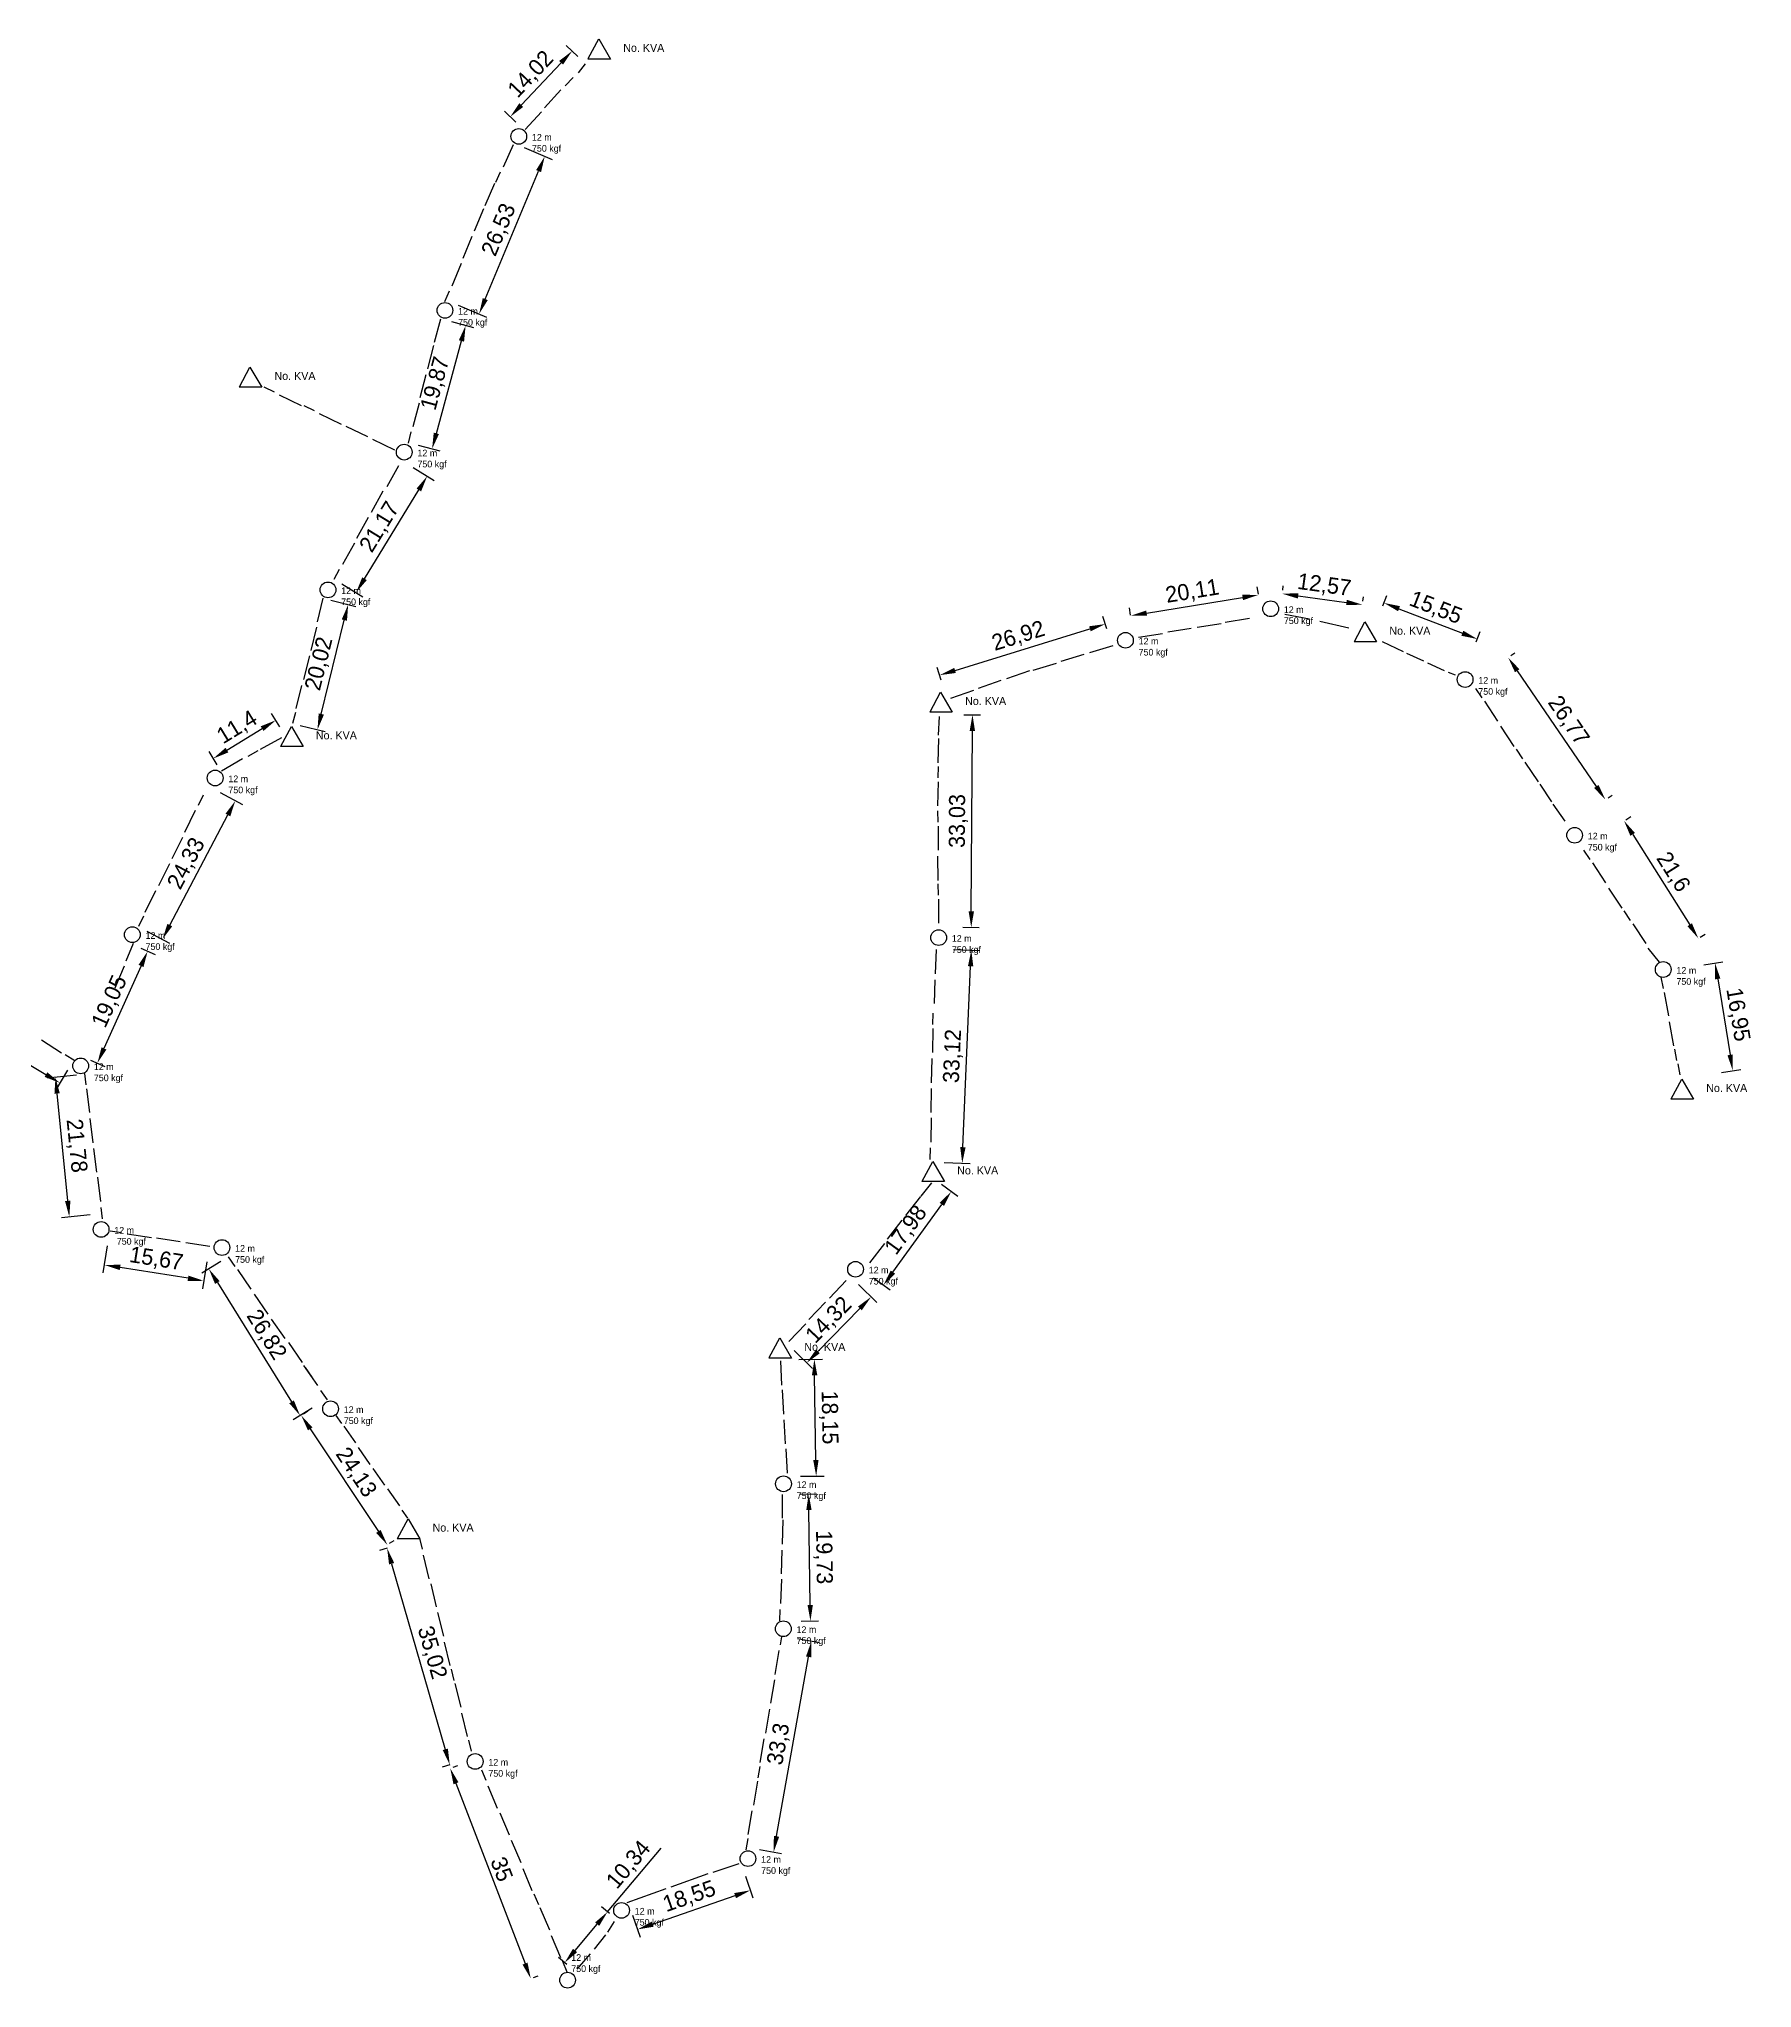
# Model space of a CAD drawing. Header units: millimetres. Extents: x -3588 to 75209, y -3737 to 38254.
# Drawn here: x 19817.8 to 20083.9, y 34625.6 to 34928.3 of the extents above; entities that cross this region are included whole.
import ezdxf

# ---------------------------------------------------------------- set-up
doc = ezdxf.new("R2010")
doc.units = ezdxf.units.MM
doc.dimstyles.new('ISO-25', dxfattribs={"dimtxt": 2.5, "dimasz": 2.5, "dimexe": 1.25, "dimexo": 0.625, "dimtad": 1, "dimtxsty": 'Standard', "dimcen": 2.5, "dimadec": 0, "dimazin": 0, "dimtfac": 1, "dimtmove": 0, "dimatfit": 3, "dimfxl": 1, "dimarcsym": 0})

# ---------------------------------------------------------------- blocks, each defined once
blk = doc.blocks.new('*D503')
at = {"color": 0, "lineweight": -2, "transparency": 16777216}
for p, q in [((19828.4, 34740.87), (19827.73, 34736.68)), ((19843.88, 34738.39), (19843.21, 34734.2)), ((19840.94, 34735.83), (19830.4, 34737.52))]:
    blk.add_line(p, q, dxfattribs=at)
at = {"color": 0, "transparency": 16777216}
for points in [[(19830.46, 34737.93), (19830.33, 34737.11), (19827.93, 34737.91)], [(19841, 34736.24), (19840.87, 34735.42), (19843.41, 34735.44)]]:
    blk.add_solid(points, dxfattribs=at)
at = {"layer": 'Defpoints', "color": 0, "transparency": 16777216}
for p in [(19828.5, 34741.49), (19827.93, 34737.91), (19843.98, 34739.01)]:
    blk.add_point(p, dxfattribs=at)
at = {"color": 0, "transparency": 16777216, "insert": (19836, 34738.73), "char_height": 2.5, "attachment_point": 5, "rotation": 350.917}
blk.add_mtext('15,67', dxfattribs=at)
blk = doc.blocks.new('*D504')
at = {"color": 0, "lineweight": -2, "transparency": 16777216}
for p, q in [((19823.61, 34767.36), (19819.11, 34766.91)), ((19822.25, 34747.85), (19820.6, 34764.55)), ((19825.75, 34745.68), (19821.26, 34745.24))]:
    blk.add_line(p, q, dxfattribs=at)
at = {"color": 0, "transparency": 16777216}
for points in [[(19821.01, 34764.59), (19820.19, 34764.51), (19820.35, 34767.03)], [(19822.67, 34747.89), (19821.84, 34747.81), (19822.5, 34745.36)]]:
    blk.add_solid(points, dxfattribs=at)
at = {"layer": 'Defpoints', "color": 0, "transparency": 16777216}
for p in [(19820.35, 34767.03), (19824.23, 34767.42), (19826.37, 34745.74)]:
    blk.add_point(p, dxfattribs=at)
at = {"color": 0, "transparency": 16777216, "insert": (19823.5, 34756.4), "char_height": 2.5, "attachment_point": 5, "rotation": 275.6555}
blk.add_mtext('21,78', dxfattribs=at)
blk = doc.blocks.new('*D505')
at = {"color": 0, "lineweight": -2, "transparency": 16777216}
for p, q in [((19846.03, 34738.44), (19843.11, 34736.63)), ((19845.5, 34735.17), (19857.02, 34716.64)), ((19860.2, 34715.67), (19857.28, 34713.86))]:
    blk.add_line(p, q, dxfattribs=at)
at = {"color": 0, "transparency": 16777216}
for points in [[(19845.85, 34735.39), (19845.14, 34734.95), (19844.17, 34737.29)], [(19857.38, 34716.86), (19856.67, 34716.42), (19858.34, 34714.52)]]:
    blk.add_solid(points, dxfattribs=at)
at = {"layer": 'Defpoints', "color": 0, "transparency": 16777216}
for p in [(19846.56, 34738.77), (19858.34, 34714.52), (19860.73, 34716)]:
    blk.add_point(p, dxfattribs=at)
at = {"color": 0, "transparency": 16777216, "insert": (19853.03, 34727), "char_height": 2.5, "attachment_point": 5, "rotation": 301.8892}
blk.add_mtext('26,82', dxfattribs=at)
blk = doc.blocks.new('*D506')
at = {"color": 0, "lineweight": -2, "transparency": 16777216}
for p, q in [((19858.89, 34714.76), (19859.57, 34715.22)), ((19859.91, 34712.44), (19870.51, 34696.51)), ((19872.26, 34694.67), (19872.94, 34695.12))]:
    blk.add_line(p, q, dxfattribs=at)
at = {"color": 0, "transparency": 16777216}
for points in [[(19860.26, 34712.67), (19859.57, 34712.21), (19858.53, 34714.53)], [(19870.86, 34696.74), (19870.16, 34696.28), (19871.9, 34694.43)]]:
    blk.add_solid(points, dxfattribs=at)
at = {"layer": 'Defpoints', "color": 0, "transparency": 16777216}
for p in [(19858.37, 34714.42), (19871.74, 34694.32), (19871.9, 34694.43)]:
    blk.add_point(p, dxfattribs=at)
at = {"color": 0, "transparency": 16777216, "insert": (19866.95, 34705.63), "char_height": 2.5, "attachment_point": 5, "rotation": 303.6315}
blk.add_mtext('24,13', dxfattribs=at)
blk = doc.blocks.new('*D507')
at = {"color": 0, "lineweight": -2, "transparency": 16777216}
for p, q in [((19871.9, 34693.9), (19870.67, 34693.55)), ((19872.57, 34691.5), (19880.91, 34662.66)), ((19881.63, 34660.26), (19880.4, 34659.91))]:
    blk.add_line(p, q, dxfattribs=at)
at = {"color": 0, "transparency": 16777216}
for points in [[(19872.97, 34691.61), (19872.17, 34691.38), (19871.87, 34693.9)], [(19881.31, 34662.77), (19880.51, 34662.54), (19881.6, 34660.26)]]:
    blk.add_solid(points, dxfattribs=at)
at = {"layer": 'Defpoints', "color": 0, "transparency": 16777216}
for p in [(19872.5, 34694.08), (19881.6, 34660.26), (19882.23, 34660.44)]:
    blk.add_point(p, dxfattribs=at)
at = {"color": 0, "transparency": 16777216, "insert": (19880.74, 34678.24), "char_height": 2.5, "width": 9.4878, "attachment_point": 5, "rotation": 286.1352}
blk.add_mtext('\\P35,02', dxfattribs=at)
blk = doc.blocks.new('*D508')
at = {"color": 0, "lineweight": -2, "transparency": 16777216}
for p, q in [((19882.11, 34659.9), (19882.84, 34660.17)), ((19882.56, 34657.39), (19893.29, 34629.38)), ((19894.63, 34627.21), (19895.35, 34627.49))]:
    blk.add_line(p, q, dxfattribs=at)
at = {"color": 0, "transparency": 16777216}
for points in [[(19882.95, 34657.54), (19882.18, 34657.24), (19881.67, 34659.73)], [(19893.68, 34629.52), (19892.9, 34629.23), (19894.19, 34627.04)]]:
    blk.add_solid(points, dxfattribs=at)
at = {"layer": 'Defpoints', "color": 0, "transparency": 16777216}
for p in [(19881.53, 34659.67), (19894.05, 34626.99), (19894.19, 34627.04)]:
    blk.add_point(p, dxfattribs=at)
at = {"color": 0, "transparency": 16777216, "insert": (19889.68, 34644.05), "char_height": 2.5, "attachment_point": 5, "rotation": 290.954}
blk.add_mtext('35', dxfattribs=at)
blk = doc.blocks.new('*D510')
at = {"color": 0, "lineweight": -2, "transparency": 16777216}
for p, q in [((19906.11, 34637.42), (19914.43, 34647.3)), ((19906.44, 34637.14), (19905.15, 34638.22)), ((19901.06, 34631.42), (19904.5, 34635.51)), ((19899.78, 34629.23), (19898.49, 34630.31))]:
    blk.add_line(p, q, dxfattribs=at)
at = {"color": 0, "transparency": 16777216}
for points in [[(19904.18, 34635.78), (19904.82, 34635.24), (19906.11, 34637.42)], [(19900.74, 34631.69), (19901.38, 34631.15), (19899.45, 34629.51)]]:
    blk.add_solid(points, dxfattribs=at)
at = {"layer": 'Defpoints', "color": 0, "transparency": 16777216}
for p in [(19906.11, 34637.42), (19906.92, 34636.74), (19900.26, 34628.82)]:
    blk.add_point(p, dxfattribs=at)
at = {"color": 0, "transparency": 16777216, "insert": (19909.48, 34644.66), "char_height": 2.5, "attachment_point": 5, "rotation": 49.9081}
blk.add_mtext('10,34', dxfattribs=at)
blk = doc.blocks.new('*D511')
at = {"color": 0, "lineweight": -2, "transparency": 16777216}
for p, q in [((19927.53, 34642.97), (19928.7, 34639.58)), ((19913.13, 34635.51), (19925.93, 34639.94)), ((19910, 34636.91), (19911.18, 34633.51))]:
    blk.add_line(p, q, dxfattribs=at)
at = {"color": 0, "transparency": 16777216}
for points in [[(19925.79, 34640.33), (19926.07, 34639.54), (19928.29, 34640.76)], [(19912.99, 34635.9), (19913.27, 34635.11), (19910.77, 34634.69)]]:
    blk.add_solid(points, dxfattribs=at)
at = {"layer": 'Defpoints', "color": 0, "transparency": 16777216}
for p in [(19927.32, 34643.56), (19928.29, 34640.76), (19909.8, 34637.5)]:
    blk.add_point(p, dxfattribs=at)
at = {"color": 0, "transparency": 16777216, "insert": (19918.85, 34639.69), "char_height": 2.5, "attachment_point": 5, "rotation": 19.0946}
blk.add_mtext('18,55', dxfattribs=at)
blk = doc.blocks.new('*D512')
at = {"color": 0, "lineweight": -2, "transparency": 16777216}
for p, q in [((19935.61, 34679.87), (19939.02, 34679.26)), ((19932.36, 34649.16), (19937.35, 34677.02)), ((19929.74, 34647.09), (19933.15, 34646.48))]:
    blk.add_line(p, q, dxfattribs=at)
at = {"color": 0, "transparency": 16777216}
for points in [[(19936.94, 34677.09), (19937.76, 34676.95), (19937.79, 34679.48)], [(19931.95, 34649.23), (19932.77, 34649.08), (19931.92, 34646.7)]]:
    blk.add_solid(points, dxfattribs=at)
at = {"layer": 'Defpoints', "color": 0, "transparency": 16777216}
for p in [(19935, 34679.98), (19937.79, 34679.48), (19929.13, 34647.2)]:
    blk.add_point(p, dxfattribs=at)
at = {"color": 0, "transparency": 16777216, "insert": (19932.8, 34663.46), "char_height": 2.5, "attachment_point": 5, "rotation": 79.8511}
blk.add_mtext('33,3', dxfattribs=at)
blk = doc.blocks.new('*D513')
at = {"color": 0, "lineweight": -2, "transparency": 16777216}
for p, q in [((19935.92, 34702.3), (19938.61, 34702.34)), ((19937.6, 34685.09), (19937.39, 34699.82)), ((19936.2, 34682.57), (19938.88, 34682.61))]:
    blk.add_line(p, q, dxfattribs=at)
at = {"color": 0, "transparency": 16777216}
for points in [[(19937.81, 34699.83), (19936.98, 34699.82), (19937.36, 34702.32)], [(19938.01, 34685.1), (19937.18, 34685.09), (19937.63, 34682.59)]]:
    blk.add_solid(points, dxfattribs=at)
at = {"layer": 'Defpoints', "color": 0, "transparency": 16777216}
for p in [(19935.3, 34702.29), (19937.36, 34702.32), (19935.57, 34682.56)]:
    blk.add_point(p, dxfattribs=at)
at = {"color": 0, "transparency": 16777216, "insert": (19939.58, 34692.49), "char_height": 2.5, "attachment_point": 5, "rotation": 270.7912}
blk.add_mtext('19,73', dxfattribs=at)
blk = doc.blocks.new('*D514')
at = {"color": 0, "lineweight": -2, "transparency": 16777216}
for p, q in [((19935.83, 34723.22), (19939.49, 34723.27)), ((19938.48, 34707.6), (19938.28, 34720.75)), ((19936.11, 34705.07), (19939.77, 34705.12))]:
    blk.add_line(p, q, dxfattribs=at)
at = {"color": 0, "transparency": 16777216}
for points in [[(19938.7, 34720.76), (19937.86, 34720.75), (19938.24, 34723.25)], [(19938.89, 34707.61), (19938.06, 34707.6), (19938.52, 34705.1)]]:
    blk.add_solid(points, dxfattribs=at)
at = {"layer": 'Defpoints', "color": 0, "transparency": 16777216}
for p in [(19935.21, 34723.21), (19938.24, 34723.25), (19935.48, 34705.06)]:
    blk.add_point(p, dxfattribs=at)
at = {"color": 0, "transparency": 16777216, "insert": (19940.46, 34714.21), "char_height": 2.5, "attachment_point": 5, "rotation": 270.8686}
blk.add_mtext('18,15', dxfattribs=at)
blk = doc.blocks.new('*D515')
at = {"color": 0, "lineweight": -2, "transparency": 16777216}
for p, q in [((19945.09, 34734.85), (19947.95, 34732.06)), ((19938.8, 34724.48), (19945.3, 34731.15)), ((19935.09, 34724.61), (19937.94, 34721.82))]:
    blk.add_line(p, q, dxfattribs=at)
at = {"color": 0, "transparency": 16777216}
for points in [[(19945.01, 34731.44), (19945.6, 34730.86), (19947.05, 34732.94)], [(19938.5, 34724.77), (19939.09, 34724.19), (19937.05, 34722.69)]]:
    blk.add_solid(points, dxfattribs=at)
at = {"layer": 'Defpoints', "color": 0, "transparency": 16777216}
for p in [(19944.64, 34735.29), (19947.05, 34732.94), (19934.64, 34725.05)]:
    blk.add_point(p, dxfattribs=at)
at = {"color": 0, "transparency": 16777216, "insert": (19940.56, 34729.27), "char_height": 2.5, "attachment_point": 5, "rotation": 45.6807}
blk.add_mtext('14,32', dxfattribs=at)
blk = doc.blocks.new('*D516')
at = {"color": 0, "lineweight": -2, "transparency": 16777216}
for p, q in [((19957.98, 34750.44), (19960.53, 34748.6)), ((19950.44, 34736.8), (19958.05, 34747.31)), ((19947.44, 34735.88), (19949.99, 34734.04))]:
    blk.add_line(p, q, dxfattribs=at)
at = {"color": 0, "transparency": 16777216}
for points in [[(19957.71, 34747.55), (19958.39, 34747.06), (19959.52, 34749.33)], [(19950.1, 34737.04), (19950.78, 34736.55), (19948.98, 34734.77)]]:
    blk.add_solid(points, dxfattribs=at)
at = {"layer": 'Defpoints', "color": 0, "transparency": 16777216}
for p in [(19957.48, 34750.81), (19959.52, 34749.33), (19946.94, 34736.25)]:
    blk.add_point(p, dxfattribs=at)
at = {"color": 0, "transparency": 16777216, "insert": (19952.56, 34743.27), "char_height": 2.5, "attachment_point": 5, "rotation": 54.0938}
blk.add_mtext('17,98', dxfattribs=at)
blk = doc.blocks.new('*D517')
at = {"color": 0, "lineweight": -2, "transparency": 16777216}
for p, q in [((19959.84, 34786.92), (19963.87, 34786.74)), ((19961.32, 34756.2), (19962.52, 34784.3)), ((19958.42, 34753.82), (19962.46, 34753.65))]:
    blk.add_line(p, q, dxfattribs=at)
at = {"color": 0, "transparency": 16777216}
for points in [[(19962.1, 34784.32), (19962.93, 34784.28), (19962.62, 34786.8)], [(19960.9, 34756.22), (19961.73, 34756.18), (19961.21, 34753.7)]]:
    blk.add_solid(points, dxfattribs=at)
at = {"layer": 'Defpoints', "color": 0, "transparency": 16777216}
for p in [(19959.21, 34786.94), (19962.62, 34786.8), (19957.8, 34753.85)]:
    blk.add_point(p, dxfattribs=at)
at = {"color": 0, "transparency": 16777216, "insert": (19959.84, 34770.34), "char_height": 2.5, "attachment_point": 5, "rotation": 87.551}
blk.add_mtext('33,12', dxfattribs=at)
blk = doc.blocks.new('*D518')
at = {"color": 0, "lineweight": -2, "transparency": 16777216}
for p, q in [((19961.48, 34823.37), (19964.05, 34823.36)), ((19962.62, 34792.84), (19962.78, 34820.87)), ((19961.29, 34790.35), (19963.86, 34790.33))]:
    blk.add_line(p, q, dxfattribs=at)
at = {"color": 0, "transparency": 16777216}
for points in [[(19962.37, 34820.87), (19963.2, 34820.86), (19962.8, 34823.37)], [(19962.2, 34792.84), (19963.04, 34792.84), (19962.61, 34790.34)]]:
    blk.add_solid(points, dxfattribs=at)
at = {"layer": 'Defpoints', "color": 0, "transparency": 16777216}
for p in [(19960.86, 34823.38), (19962.8, 34823.37), (19960.66, 34790.35)]:
    blk.add_point(p, dxfattribs=at)
at = {"color": 0, "transparency": 16777216, "insert": (19960.62, 34806.86), "char_height": 2.5, "attachment_point": 5, "rotation": 89.6647}
blk.add_mtext('33,03', dxfattribs=at)
blk = doc.blocks.new('*D519')
at = {"color": 0, "lineweight": -2, "transparency": 16777216}
for p, q in [((19983.67, 34836.69), (19983.07, 34838.65)), ((19960.1, 34830.26), (19981.04, 34836.72)), ((19957.94, 34828.75), (19957.34, 34830.71))]:
    blk.add_line(p, q, dxfattribs=at)
at = {"color": 0, "transparency": 16777216}
for points in [[(19980.92, 34837.11), (19981.17, 34836.32), (19983.43, 34837.45)], [(19959.97, 34830.65), (19960.22, 34829.86), (19957.71, 34829.52)]]:
    blk.add_solid(points, dxfattribs=at)
at = {"layer": 'Defpoints', "color": 0, "transparency": 16777216}
for p in [(19983.43, 34837.45), (19983.85, 34836.09), (19958.13, 34828.16)]:
    blk.add_point(p, dxfattribs=at)
at = {"color": 0, "transparency": 16777216, "insert": (19969.96, 34835.48), "char_height": 2.5, "attachment_point": 5, "rotation": 17.1368}
blk.add_mtext('26,92', dxfattribs=at)
blk = doc.blocks.new('*D520')
at = {"color": 0, "lineweight": -2, "transparency": 16777216}
for p, q in [((19989.86, 34839.15), (20004.76, 34841.58)), ((20007.21, 34842.09), (20007.03, 34843.22)), ((19987.37, 34838.85), (19987.19, 34839.98))]:
    blk.add_line(p, q, dxfattribs=at)
at = {"color": 0, "transparency": 16777216}
for points in [[(20004.7, 34842), (20004.83, 34841.17), (20007.23, 34841.99)], [(19989.79, 34839.56), (19989.92, 34838.74), (19987.39, 34838.75)]]:
    blk.add_solid(points, dxfattribs=at)
at = {"layer": 'Defpoints', "color": 0, "transparency": 16777216}
for p in [(20007.23, 34841.99), (20007.32, 34841.47), (19987.47, 34838.23)]:
    blk.add_point(p, dxfattribs=at)
at = {"color": 0, "transparency": 16777216, "insert": (19996.97, 34842.42), "char_height": 2.5, "attachment_point": 5, "rotation": 9.2762}
blk.add_mtext('20,11', dxfattribs=at)
blk = doc.blocks.new('*D521')
at = {"color": 0, "lineweight": -2, "transparency": 16777216}
for p, q in [((20011, 34842.73), (20011.09, 34843.41)), ((20013.4, 34841.83), (20020.9, 34840.8)), ((20023.45, 34841.02), (20023.54, 34841.7))]:
    blk.add_line(p, q, dxfattribs=at)
at = {"color": 0, "transparency": 16777216}
for points in [[(20013.45, 34842.24), (20013.34, 34841.42), (20010.92, 34842.17)], [(20020.96, 34841.22), (20020.84, 34840.39), (20023.38, 34840.47)]]:
    blk.add_solid(points, dxfattribs=at)
at = {"layer": 'Defpoints', "color": 0, "transparency": 16777216}
for p in [(20010.91, 34842.11), (20023.37, 34840.4), (20023.38, 34840.47)]:
    blk.add_point(p, dxfattribs=at)
at = {"color": 0, "transparency": 16777216, "insert": (20017.43, 34843.38), "char_height": 2.5, "attachment_point": 5, "rotation": 352.2045}
blk.add_mtext('12,57', dxfattribs=at)
blk = doc.blocks.new('*D522')
at = {"color": 0, "lineweight": -2, "transparency": 16777216}
for p, q in [((20026.55, 34840.28), (20027.18, 34841.91)), ((20029.06, 34839.84), (20038.9, 34836.03)), ((20041.06, 34834.68), (20041.68, 34836.3))]:
    blk.add_line(p, q, dxfattribs=at)
at = {"color": 0, "transparency": 16777216}
for points in [[(20029.21, 34840.23), (20028.91, 34839.45), (20026.72, 34840.74)], [(20039.05, 34836.42), (20038.75, 34835.64), (20041.23, 34835.13)]]:
    blk.add_solid(points, dxfattribs=at)
at = {"layer": 'Defpoints', "color": 0, "transparency": 16777216}
for p in [(20026.32, 34839.7), (20041.23, 34835.13), (20040.83, 34834.09)]:
    blk.add_point(p, dxfattribs=at)
at = {"color": 0, "transparency": 16777216, "insert": (20034.73, 34839.88), "char_height": 2.5, "attachment_point": 5, "rotation": 338.8654}
blk.add_mtext('15,55', dxfattribs=at)
blk = doc.blocks.new('*D523')
at = {"color": 0, "lineweight": -2, "transparency": 16777216}
for p, q in [((20046.44, 34832.57), (20047.04, 34832.98)), ((20047.42, 34830.21), (20059.71, 34812.24)), ((20061.56, 34810.47), (20062.16, 34810.88))]:
    blk.add_line(p, q, dxfattribs=at)
at = {"color": 0, "transparency": 16777216}
for points in [[(20047.77, 34830.44), (20047.08, 34829.97), (20046.01, 34832.27)], [(20060.06, 34812.47), (20059.37, 34812), (20061.12, 34810.18)]]:
    blk.add_solid(points, dxfattribs=at)
at = {"layer": 'Defpoints', "color": 0, "transparency": 16777216}
for p in [(20045.93, 34832.21), (20061.04, 34810.12), (20061.12, 34810.18)]:
    blk.add_point(p, dxfattribs=at)
at = {"color": 0, "transparency": 16777216, "insert": (20055.29, 34822.4), "char_height": 2.5, "attachment_point": 5, "rotation": 304.3711}
blk.add_mtext('26,77', dxfattribs=at)
blk = doc.blocks.new('*D524')
at = {"color": 0, "lineweight": -2, "transparency": 16777216}
for p, q in [((20064.3, 34807.07), (20065.08, 34807.56)), ((20065.36, 34804.78), (20074.22, 34790.74)), ((20075.84, 34788.81), (20076.61, 34789.3))]:
    blk.add_line(p, q, dxfattribs=at)
at = {"color": 0, "transparency": 16777216}
for points in [[(20065.71, 34805.01), (20065, 34804.56), (20064.02, 34806.9)], [(20074.57, 34790.97), (20073.87, 34790.52), (20075.56, 34788.63)]]:
    blk.add_solid(points, dxfattribs=at)
at = {"layer": 'Defpoints', "color": 0, "transparency": 16777216}
for p in [(20063.78, 34806.74), (20075.31, 34788.47), (20075.56, 34788.63)]:
    blk.add_point(p, dxfattribs=at)
at = {"color": 0, "transparency": 16777216, "insert": (20071.55, 34798.88), "char_height": 2.5, "attachment_point": 5, "rotation": 302.265}
blk.add_mtext('21,6', dxfattribs=at)
blk = doc.blocks.new('*D525')
at = {"color": 0, "lineweight": -2, "transparency": 16777216}
for p, q in [((20076.41, 34784.5), (20079.39, 34785)), ((20078.57, 34782.33), (20080.51, 34770.54)), ((20079.16, 34767.78), (20082.14, 34768.27))]:
    blk.add_line(p, q, dxfattribs=at)
at = {"color": 0, "transparency": 16777216}
for points in [[(20078.98, 34782.39), (20078.15, 34782.26), (20078.16, 34784.79)], [(20080.92, 34770.61), (20080.09, 34770.47), (20080.91, 34768.07)]]:
    blk.add_solid(points, dxfattribs=at)
at = {"layer": 'Defpoints', "color": 0, "transparency": 16777216}
for p in [(20075.79, 34784.4), (20080.91, 34768.07), (20078.54, 34767.68)]:
    blk.add_point(p, dxfattribs=at)
at = {"color": 0, "transparency": 16777216, "insert": (20081.59, 34776.77), "char_height": 2.5, "attachment_point": 5, "rotation": 279.3444}
blk.add_mtext('16,95', dxfattribs=at)
blk = doc.blocks.new('*D526')
at = {"color": 0, "lineweight": -2, "transparency": 16777216}
for p, q in [((19802.89, 34779.63), (19801.07, 34776.56)), ((19818.87, 34767.46), (19803.86, 34776.36)), ((19822.2, 34768.18), (19820.39, 34765.11))]:
    blk.add_line(p, q, dxfattribs=at)
at = {"color": 0, "transparency": 16777216}
for points in [[(19804.07, 34776.72), (19803.65, 34776.01), (19801.71, 34777.64)], [(19819.09, 34767.82), (19818.66, 34767.11), (19821.03, 34766.19)]]:
    blk.add_solid(points, dxfattribs=at)
at = {"layer": 'Defpoints', "color": 0, "transparency": 16777216}
for p in [(19803.21, 34780.16), (19801.71, 34777.64), (19822.52, 34768.72)]:
    blk.add_point(p, dxfattribs=at)
at = {"color": 0, "transparency": 16777216, "insert": (19812.43, 34773.71), "char_height": 2.5, "attachment_point": 5, "rotation": 329.3458}
blk.add_mtext('22,45', dxfattribs=at)
blk = doc.blocks.new('*D537')
at = {"color": 0, "lineweight": -2, "transparency": 16777216}
for p, q in [((19833.62, 34787.1), (19835.81, 34786.12)), ((19833.64, 34784.35), (19827.88, 34771.53)), ((19825.81, 34769.72), (19828, 34768.74))]:
    blk.add_line(p, q, dxfattribs=at)
at = {"color": 0, "transparency": 16777216}
for points in [[(19833.26, 34784.52), (19834.02, 34784.18), (19834.67, 34786.63)], [(19827.5, 34771.7), (19828.26, 34771.36), (19826.86, 34769.25)]]:
    blk.add_solid(points, dxfattribs=at)
at = {"layer": 'Defpoints', "color": 0, "transparency": 16777216}
for p in [(19833.05, 34787.36), (19825.24, 34769.98), (19826.86, 34769.25)]:
    blk.add_point(p, dxfattribs=at)
at = {"color": 0, "transparency": 16777216, "insert": (19828.86, 34778.79), "char_height": 2.5, "attachment_point": 5, "rotation": 65.7999}
blk.add_mtext('19,05', dxfattribs=at)
blk = doc.blocks.new('*D538')
at = {"color": 0, "lineweight": -2, "transparency": 16777216}
for p, q in [((19845.91, 34811.27), (19849.4, 34809.43)), ((19838.12, 34790.69), (19847.13, 34807.8)), ((19834.56, 34789.74), (19838.06, 34787.9))]:
    blk.add_line(p, q, dxfattribs=at)
at = {"color": 0, "transparency": 16777216}
for points in [[(19846.76, 34807.99), (19847.5, 34807.6), (19848.3, 34810.01)], [(19837.75, 34790.89), (19838.48, 34790.5), (19836.95, 34788.48)]]:
    blk.add_solid(points, dxfattribs=at)
at = {"layer": 'Defpoints', "color": 0, "transparency": 16777216}
for p in [(19845.36, 34811.56), (19848.3, 34810.01), (19834.01, 34790.03)]:
    blk.add_point(p, dxfattribs=at)
at = {"color": 0, "transparency": 16777216, "insert": (19840.78, 34800.22), "char_height": 2.5, "attachment_point": 5, "rotation": 62.208}
blk.add_mtext('24,33', dxfattribs=at)
blk = doc.blocks.new('*D539')
at = {"color": 0, "lineweight": -2, "transparency": 16777216}
for p, q in [((19855.2, 34821.51), (19853.93, 34823.58)), ((19846.99, 34817.88), (19852.45, 34821.21)), ((19845.47, 34815.57), (19844.2, 34817.64))]:
    blk.add_line(p, q, dxfattribs=at)
at = {"color": 0, "transparency": 16777216}
for points in [[(19852.23, 34821.57), (19852.67, 34820.85), (19854.58, 34822.51)], [(19846.77, 34818.23), (19847.21, 34817.52), (19844.86, 34816.57)]]:
    blk.add_solid(points, dxfattribs=at)
at = {"layer": 'Defpoints', "color": 0, "transparency": 16777216}
for p in [(19854.58, 34822.51), (19855.52, 34820.98), (19845.79, 34815.04)]:
    blk.add_point(p, dxfattribs=at)
at = {"color": 0, "transparency": 16777216, "insert": (19848.63, 34821.32), "char_height": 2.5, "attachment_point": 5, "rotation": 31.4104}
blk.add_mtext('11,4', dxfattribs=at)
blk = doc.blocks.new('*D540')
at = {"color": 0, "lineweight": -2, "transparency": 16777216}
for p, q in [((19863.14, 34841.15), (19867.03, 34840.2)), ((19861.64, 34823.48), (19865.22, 34838.07)), ((19858.37, 34821.71), (19862.26, 34820.76))]:
    blk.add_line(p, q, dxfattribs=at)
at = {"color": 0, "transparency": 16777216}
for points in [[(19864.82, 34838.17), (19865.63, 34837.97), (19865.82, 34840.49)], [(19861.24, 34823.58), (19862.05, 34823.38), (19861.05, 34821.05)]]:
    blk.add_solid(points, dxfattribs=at)
at = {"layer": 'Defpoints', "color": 0, "transparency": 16777216}
for p in [(19862.53, 34841.3), (19865.82, 34840.49), (19857.76, 34821.86)]:
    blk.add_point(p, dxfattribs=at)
at = {"color": 0, "transparency": 16777216, "insert": (19861.41, 34831.27), "char_height": 2.5, "attachment_point": 5, "rotation": 76.2074}
blk.add_mtext('20,02', dxfattribs=at)
blk = doc.blocks.new('*D541')
at = {"color": 0, "lineweight": -2, "transparency": 16777216}
for p, q in [((19875.9, 34861.76), (19879.16, 34859.77)), ((19868.36, 34844.49), (19876.79, 34858.29)), ((19864.85, 34843.71), (19868.12, 34841.71))]:
    blk.add_line(p, q, dxfattribs=at)
at = {"color": 0, "transparency": 16777216}
for points in [[(19876.44, 34858.5), (19877.15, 34858.07), (19878.09, 34860.42)], [(19868, 34844.71), (19868.71, 34844.28), (19867.05, 34842.36)]]:
    blk.add_solid(points, dxfattribs=at)
at = {"layer": 'Defpoints', "color": 0, "transparency": 16777216}
for p in [(19875.36, 34862.09), (19878.09, 34860.42), (19864.32, 34844.03)]:
    blk.add_point(p, dxfattribs=at)
at = {"color": 0, "transparency": 16777216, "insert": (19870.8, 34852.48), "char_height": 2.5, "attachment_point": 5, "rotation": 58.5583}
blk.add_mtext('21,17', dxfattribs=at)
blk = doc.blocks.new('*D542')
at = {"color": 0, "lineweight": -2, "transparency": 16777216}
for p, q in [((19881.89, 34884.43), (19885.28, 34883.51)), ((19879.52, 34867.08), (19883.42, 34881.43)), ((19876.67, 34865.26), (19880.07, 34864.34))]:
    blk.add_line(p, q, dxfattribs=at)
at = {"color": 0, "transparency": 16777216}
for points in [[(19883.01, 34881.54), (19883.82, 34881.32), (19884.07, 34883.84)], [(19879.11, 34867.19), (19879.92, 34866.97), (19878.86, 34864.67)]]:
    blk.add_solid(points, dxfattribs=at)
at = {"layer": 'Defpoints', "color": 0, "transparency": 16777216}
for p in [(19881.28, 34884.6), (19884.07, 34883.84), (19876.07, 34865.43)]:
    blk.add_point(p, dxfattribs=at)
at = {"color": 0, "transparency": 16777216, "insert": (19879.46, 34874.8), "char_height": 2.5, "attachment_point": 5, "rotation": 74.7914}
blk.add_mtext('19,87', dxfattribs=at)
blk = doc.blocks.new('*D543')
at = {"color": 0, "lineweight": -2, "transparency": 16777216}
for p, q in [((19893.14, 34911.46), (19897.51, 34909.63)), ((19887.12, 34887.93), (19895.4, 34907.81)), ((19882.93, 34886.97), (19887.31, 34885.14))]:
    blk.add_line(p, q, dxfattribs=at)
at = {"color": 0, "transparency": 16777216}
for points in [[(19895.01, 34907.97), (19895.78, 34907.65), (19896.36, 34910.11)], [(19886.73, 34888.09), (19887.5, 34887.77), (19886.16, 34885.62)]]:
    blk.add_solid(points, dxfattribs=at)
at = {"layer": 'Defpoints', "color": 0, "transparency": 16777216}
for p in [(19892.56, 34911.7), (19896.36, 34910.11), (19882.35, 34887.21)]:
    blk.add_point(p, dxfattribs=at)
at = {"color": 0, "transparency": 16777216, "insert": (19889.34, 34898.67), "char_height": 2.5, "attachment_point": 5, "rotation": 67.3803}
blk.add_mtext('26,53', dxfattribs=at)
blk = doc.blocks.new('*D544')
at = {"color": 0, "lineweight": -2, "transparency": 16777216}
for p, q in [((19901.48, 34925.64), (19899.7, 34927.32)), ((19892.7, 34918.07), (19898.89, 34924.64)), ((19891.86, 34915.43), (19890.08, 34917.11))]:
    blk.add_line(p, q, dxfattribs=at)
at = {"color": 0, "transparency": 16777216}
for points in [[(19898.59, 34924.93), (19899.2, 34924.36), (19900.61, 34926.46)], [(19892.4, 34918.36), (19893.01, 34917.79), (19890.99, 34916.25)]]:
    blk.add_solid(points, dxfattribs=at)
at = {"layer": 'Defpoints', "color": 0, "transparency": 16777216}
for p in [(19900.61, 34926.46), (19901.93, 34925.21), (19892.32, 34915)]:
    blk.add_point(p, dxfattribs=at)
at = {"color": 0, "transparency": 16777216, "insert": (19894.28, 34922.79), "char_height": 2.5, "attachment_point": 5, "rotation": 46.7001}
blk.add_mtext('14,02', dxfattribs=at)

msp = doc.modelspace()

# ---------------------------------------------------------------- linework, layer by layer
at = {"color": 10}
for p, q in [((19903.117, 34925.282), (19904.744, 34928.338)), ((19904.744, 34928.338), (19906.566, 34925.217)), ((19900.759, 34922.367), (19899.552, 34921.059)), ((19901.597, 34923.066), (19902.68, 34924.478)), ((19906.566, 34925.217), (19903.064, 34925.217)), ((19898.88, 34920.438), (19896.316, 34917.66)), ((19895.828, 34917), (19893.313, 34914.275)), ((19889.931, 34908.492), (19891.492, 34911.936)), ((19888.754, 34906.071), (19889.489, 34907.691)), ((19887.088, 34902.489), (19888.588, 34905.959)), ((19885.451, 34898.539), (19886.913, 34902.026)), ((19883.66, 34894.288), (19885.094, 34897.709)), ((19881.965, 34890.015), (19883.427, 34893.502)), ((19880.858, 34887.56), (19881.546, 34889.201)), ((19879.232, 34881.23), (19880.227, 34884.877)), ((19878.171, 34877.088), (19879.125, 34880.746)), ((19848.937, 34874.316), (19850.563, 34877.372)), ((19850.563, 34877.372), (19852.385, 34874.251)), ((19852.385, 34874.251), (19848.884, 34874.251)), ((19852.732, 34874.308), (19854.332, 34873.529)), ((19876.997, 34872.627), (19877.934, 34876.215)), ((19855.121, 34873.066), (19858.521, 34871.412)), ((19858.92, 34871.396), (19860.519, 34870.616)), ((19875.924, 34868.157), (19876.878, 34871.815)), ((19861.308, 34870.151), (19864.705, 34868.493)), ((19865.478, 34868.216), (19868.81, 34866.589)), ((19869.619, 34866.185), (19873.017, 34864.526)), ((19875.175, 34865.57), (19875.624, 34867.292)), ((19871.869, 34858.799), (19873.714, 34862.099)), ((19869.424, 34854.845), (19871.27, 34858.145)), ((19867.165, 34850.823), (19868.975, 34854.06)), ((19864.999, 34846.768), (19866.845, 34850.068)), ((19863.623, 34844.454), (19864.491, 34846.007)), ((19861.901, 34841.46), (19861.001, 34837.788)), ((20002.081, 34837.738), (20005.811, 34838.351)), ((20022.129, 34834.74), (20023.755, 34837.795)), ((20023.755, 34837.795), (20025.577, 34834.675)), ((19860.894, 34836.975), (19860.012, 34833.373)), ((19988.615, 34835.405), (19992.347, 34836.006)), ((19993.138, 34836.225), (19996.799, 34836.815)), ((19997.694, 34836.95), (20001.426, 34837.552)), ((20025.577, 34834.675), (20022.076, 34834.675)), ((19859.788, 34832.497), (19858.888, 34828.824)), ((19976.601, 34831.708), (19980.154, 34832.772)), ((19981.022, 34833.023), (19984.644, 34834.108)), ((19963.758, 34827.516), (19967.262, 34828.732)), ((19968.119, 34829.02), (19971.691, 34830.26)), ((19972.224, 34830.303), (19975.845, 34831.388)), ((19858.591, 34827.935), (19857.708, 34824.333)), ((19956.224, 34823.822), (19957.851, 34826.878)), ((19957.851, 34826.878), (19959.672, 34823.757)), ((19959.446, 34825.924), (19963.017, 34827.164)), ((20041.998, 34825.977), (20041.017, 34827.462)), ((20044.431, 34822.393), (20042.387, 34825.487)), ((19857.613, 34823.715), (19857.19, 34821.987)), ((19959.672, 34823.757), (19956.171, 34823.757)), ((19957.527, 34820.193), (19957.692, 34823.106)), ((19852.215, 34818.026), (19855.523, 34819.856)), ((19855.365, 34818.488), (19856.991, 34821.544)), ((19856.991, 34821.544), (19858.813, 34818.423)), ((19957.473, 34815.878), (19957.566, 34819.658)), ((20046.966, 34818.416), (20044.882, 34821.571)), ((19849.399, 34816.5), (19846.122, 34814.614)), ((19851.767, 34817.781), (19850.225, 34816.893)), ((19858.813, 34818.423), (19855.312, 34818.423)), ((20048.273, 34816.518), (20047.292, 34818.002)), ((19957.461, 34813.573), (19957.504, 34815.352)), ((20050.706, 34812.934), (20048.662, 34816.028)), ((19843.3, 34810.859), (19842.512, 34809.264)), ((19957.409, 34809.242), (19957.5, 34812.949)), ((19842.043, 34808.477), (19840.369, 34805.088)), ((19957.45, 34806.683), (19957.445, 34808.462)), ((19840.088, 34804.317), (19838.445, 34800.992)), ((19957.516, 34802.351), (19957.506, 34806.06)), ((19957.451, 34797.636), (19957.441, 34801.417)), ((20058.768, 34800.862), (20057.787, 34802.346)), ((19838.037, 34800.185), (19836.362, 34796.796)), ((20061.201, 34797.278), (20059.157, 34800.372)), ((19835.879, 34795.992), (19834.236, 34792.667)), ((19957.501, 34795.332), (19957.497, 34797.111)), ((20063.735, 34793.301), (20061.652, 34796.456)), ((19957.568, 34791), (19957.558, 34794.709)), ((20065.042, 34791.403), (20064.062, 34792.887)), ((19834.01, 34792.084), (19833.221, 34790.489)), ((20067.476, 34787.818), (20065.432, 34790.913)), ((19832.437, 34787.846), (19831.26, 34785.088)), ((19957.069, 34783.115), (19957.194, 34786.894)), ((19831.021, 34784.303), (19829.561, 34780.894)), ((19956.907, 34778.505), (19957.03, 34782.212)), ((20070.137, 34780.833), (20069.81, 34782.582)), ((20070.988, 34776.586), (20070.306, 34780.231)), ((19956.657, 34775.251), (19956.691, 34777.03)), ((19956.628, 34770.919), (19956.7, 34774.627)), ((20071.779, 34771.937), (20071.084, 34775.653)), ((19818.161, 34772.854), (19821.298, 34770.877)), ((20072.247, 34769.68), (20071.919, 34771.429)), ((19821.855, 34770.591), (19823.36, 34769.643)), ((19956.461, 34766.207), (19956.533, 34769.987)), ((20072.737, 34767.418), (20072.41, 34769.167)), ((19825.116, 34765.874), (19824.898, 34767.64)), ((19825.701, 34761.582), (19825.246, 34765.263)), ((19956.363, 34761.595), (19956.435, 34765.303)), ((20071.352, 34763.709), (20072.978, 34766.764)), ((20072.978, 34766.764), (20074.8, 34763.644)), ((20074.8, 34763.644), (20071.299, 34763.644)), ((19826.202, 34756.893), (19825.739, 34760.645)), ((19956.365, 34756.998), (19956.438, 34760.778)), ((19826.758, 34752.314), (19826.304, 34755.994)), ((19956.242, 34754.308), (19956.276, 34756.087)), ((19954.992, 34750.907), (19956.619, 34753.963)), ((19956.619, 34753.963), (19958.44, 34750.842)), ((19827.41, 34747.763), (19826.947, 34751.515)), ((19954.832, 34748.602), (19956.476, 34750.664)), ((19958.44, 34750.842), (19954.939, 34750.842)), ((19827.669, 34745.083), (19827.451, 34746.849)), ((19952.467, 34745.565), (19954.791, 34748.548)), ((19949.626, 34741.931), (19951.905, 34744.857)), ((19828.86, 34743.22), (19830.617, 34742.944)), ((19831.508, 34742.732), (19835.243, 34742.146)), ((19836.062, 34742.108), (19839.726, 34741.533)), ((19840.618, 34741.384), (19844.353, 34740.798)), ((19946.872, 34738.25), (19949.195, 34741.233)), ((19848.251, 34737.681), (19847.233, 34739.14)), ((19850.774, 34734.16), (19848.652, 34737.201)), ((19940.579, 34732.758), (19943.187, 34735.495)), ((19853.409, 34730.249), (19851.246, 34733.349)), ((19937.39, 34729.425), (19939.949, 34732.11)), ((19856.042, 34726.461), (19853.919, 34729.502)), ((19934.284, 34726.036), (19936.893, 34728.773)), ((19858.745, 34722.743), (19856.582, 34725.843)), ((19931.244, 34723.502), (19932.87, 34726.558)), ((19932.87, 34726.558), (19934.692, 34723.437)), ((19934.692, 34723.437), (19931.191, 34723.437)), ((19933.177, 34719.23), (19933.025, 34723.008)), ((19861.119, 34719.184), (19858.956, 34722.284)), ((19860.227, 34720.494), (19859.209, 34721.953)), ((19862.601, 34716.935), (19861.582, 34718.394)), ((19933.495, 34714.743), (19933.286, 34718.518)), ((19864.85, 34713.276), (19863.979, 34714.524)), ((19933.74, 34710.137), (19933.536, 34713.84)), ((19867.008, 34710.264), (19865.193, 34712.865)), ((19869.261, 34706.919), (19867.411, 34709.571)), ((19934.083, 34705.553), (19933.875, 34709.328)), ((19871.513, 34703.68), (19869.698, 34706.281)), ((19873.825, 34700.5), (19871.975, 34703.152)), ((19933.285, 34698.559), (19933.308, 34702.267)), ((19873.495, 34695.425), (19875.122, 34698.48)), ((19875.092, 34698.577), (19874.221, 34699.825)), ((19875.122, 34698.48), (19876.943, 34695.36)), ((19876.943, 34695.36), (19873.442, 34695.36)), ((19876.903, 34695.47), (19877.322, 34693.741)), ((19933.264, 34694.509), (19933.385, 34698.288)), ((19877.468, 34692.837), (19878.358, 34689.163)), ((19933.109, 34689.899), (19933.227, 34693.605)), ((19878.637, 34688.391), (19879.511, 34684.787)), ((19933.052, 34685.302), (19933.172, 34689.081)), ((19879.715, 34683.906), (19880.606, 34680.232)), ((19932.894, 34682.614), (19932.951, 34684.392)), ((19880.751, 34679.305), (19881.624, 34675.701)), ((19932.718, 34678.017), (19932.09, 34674.288)), ((19933.145, 34680.124), (19932.941, 34678.904)), ((19881.824, 34675.109), (19882.243, 34673.379)), ((19882.41, 34672.879), (19883.3, 34669.205)), ((19932.043, 34673.469), (19931.428, 34669.812)), ((19883.445, 34668.279), (19884.319, 34664.675)), ((19931.269, 34668.922), (19930.641, 34665.194)), ((19884.519, 34664.082), (19884.938, 34662.353)), ((19930.41, 34664.285), (19929.794, 34660.628)), ((19886.506, 34659.496), (19887.2, 34657.858)), ((19929.744, 34660.005), (19929.449, 34658.25)), ((19887.49, 34656.99), (19888.965, 34653.508)), ((19929.405, 34657.725), (19928.777, 34653.997)), ((19928.546, 34653.088), (19927.93, 34649.431)), ((19889.366, 34652.793), (19890.813, 34649.378)), ((19891.158, 34648.542), (19892.632, 34645.061)), ((19927.88, 34648.807), (19927.585, 34647.053)), ((19892.926, 34644.17), (19894.373, 34640.755)), ((19894.666, 34640.203), (19895.36, 34638.565)), ((19895.606, 34638.099), (19897.081, 34634.617)), ((19897.374, 34633.727), (19898.821, 34630.312)), ((19899.115, 34629.76), (19899.809, 34628.122))]:
    msp.add_line(p, q, dxfattribs=at)
at = {"color": 1}
for p, q in [((20011.342, 34838.975), (20015.152, 34838.27)), ((20016.741, 34837.924), (20021.257, 34836.867)), ((20026.441, 34834.745), (20029.687, 34833.194)), ((20030.221, 34832.948), (20032.856, 34831.742)), ((20033.51, 34831.427), (20036.086, 34830.252)), ((20036.702, 34829.972), (20037.767, 34829.58)), ((20050.947, 34812.602), (20052.752, 34809.828)), ((20052.983, 34809.458), (20054.835, 34806.821)), ((20067.731, 34787.133), (20069.496, 34784.919)), ((19922.495, 34643.584), (19926.535, 34644.903)), ((19909.17, 34638.887), (19915.23, 34641.022)), ((19915.969, 34641.294), (19921.757, 34643.351)), ((19907.164, 34635.897), (19906.129, 34634.237)), ((19905.792, 34633.828), (19904.035, 34631.639)), ((19903.409, 34630.894), (19901.339, 34628.537))]:
    msp.add_line(p, q, dxfattribs=at)
at = {"color": 10}
for centre in [(19892.321, 34913.204), (19880.851, 34886.178), (19874.529, 34864.16), (19862.684, 34842.766), (20009.122, 34839.828), (19986.561, 34834.937), (20039.334, 34828.836), (19845.158, 34813.545), (20056.343, 34804.65), (19832.29, 34789.207), (19957.548, 34788.749), (20070.109, 34783.794), (19824.262, 34768.823), (19827.44, 34743.422), (19846.21, 34740.608), (19944.639, 34737.232), (19863.083, 34715.561), (19933.444, 34703.908), (19933.421, 34681.392), (19885.549, 34660.779), (19927.924, 34645.688), (19908.291, 34637.645), (19899.904, 34626.808)]:
    msp.add_circle(centre, 1.222, dxfattribs=at)

# ---------------------------------------------------------------- texts
at = {"color": 10, "attachment_point": 1}
for s, width, gutter_width, insert, char_height in [('No. KVA', 17.75852, 6.215, (19908.551, 34927.583), 1.243), ('12 m^J750 kgf ', 21.10344, 5.166, (19894.369, 34913.589), 1.03321), ('12 m^J750 kgf ', 21.10344, 5.166, (19882.899, 34886.562), 1.03321), ('No. KVA', 17.75852, 6.215, (19854.371, 34876.617), 1.243), ('12 m^J750 kgf ', 21.10344, 5.166, (19876.577, 34864.544), 1.03321), ('12 m^J750 kgf ', 21.10344, 5.166, (19864.732, 34843.15), 1.03321), ('12 m^J750 kgf ', 21.10344, 5.166, (20011.17, 34840.213), 1.03321), ('12 m^J750 kgf ', 21.10344, 5.166, (19988.609, 34835.321), 1.03321), ('No. KVA', 17.75852, 6.215, (20027.563, 34837.04), 1.243), ('12 m^J750 kgf ', 21.10344, 5.166, (20041.382, 34829.22), 1.03321), ('No. KVA', 17.75852, 6.215, (19961.658, 34826.123), 1.243), ('No. KVA', 17.75852, 6.215, (19860.798, 34820.789), 1.243), ('12 m^J750 kgf ', 21.10344, 5.166, (19847.206, 34813.929), 1.03321), ('12 m^J750 kgf ', 21.10344, 5.166, (20058.391, 34805.034), 1.03321), ('12 m^J750 kgf ', 21.10344, 5.166, (19834.338, 34789.591), 1.03321), ('12 m^J750 kgf ', 21.10344, 5.166, (19959.596, 34789.133), 1.03321), ('12 m^J750 kgf ', 21.10344, 5.166, (20072.157, 34784.178), 1.03321), ('12 m^J750 kgf ', 21.10344, 5.166, (19826.309, 34769.207), 1.03321), ('No. KVA', 17.75852, 6.215, (20076.785, 34766.01), 1.243), ('No. KVA', 17.75852, 6.215, (19960.426, 34753.208), 1.243), ('12 m^J 750 kgf ', 21.10344, 5.166, (19829.487, 34743.806), 1.03321), ('12 m^J750 kgf ', 21.10344, 5.166, (19848.257, 34740.992), 1.03321), ('12 m^J750 kgf ', 21.10344, 5.166, (19946.687, 34737.616), 1.03321), ('No. KVA', 17.75852, 6.215, (19936.678, 34725.803), 1.243), ('12 m^J750 kgf ', 21.10344, 5.166, (19865.131, 34715.945), 1.03321), ('12 m^J750 kgf ', 21.10344, 5.166, (19935.492, 34704.292), 1.03321), ('No. KVA', 17.75852, 6.215, (19878.929, 34697.726), 1.243), ('12 m^J750 kgf ', 21.10344, 5.166, (19935.469, 34681.776), 1.03321), ('12 m^J750 kgf ', 21.10344, 5.166, (19887.597, 34661.163), 1.03321), ('12 m^J750 kgf ', 21.10344, 5.166, (19929.972, 34646.073), 1.03321), ('12 m^J750 kgf ', 21.10344, 5.166, (19910.339, 34638.03), 1.03321), ('12 m^J750 kgf ', 21.10344, 5.166, (19900.473, 34630.837), 1.03321)]:
    msp.add_mtext_dynamic_manual_height_columns(s, width=width, gutter_width=gutter_width, heights=[0], dxfattribs=dict(at, insert=insert, char_height=char_height))

# ---------------------------------------------------------------- dimensions: what is measured, and where the dimension line sits
at = {"color": 1}
for p1, p2, distance, picture, middle in [((19892.317, 34915.003), (19901.935, 34925.21), 1.825, '*D544', (19894.281, 34922.787)), ((19882.355, 34887.207), (19892.559, 34911.698), -4.118, '*D543', (19889.335, 34898.67)), ((19876.07, 34865.426), (19881.282, 34884.597), -2.892, '*D542', (19879.456, 34874.8)), ((19864.32, 34844.031), (19875.362, 34862.091), -3.203, '*D541', (19870.796, 34852.477)), ((19987.4732, 34838.233), (20007.3154, 34841.4738), 0.521, '*D520', (19996.9745, 34842.4236)), ((20010.912, 34842.107), (20023.367, 34840.402), 0.064, '*D521', (20017.431, 34843.382)), ((19857.759, 34821.862), (19862.531, 34841.302), -3.387, '*D540', (19861.411, 34831.271)), ((20026.323, 34839.7), (20040.83, 34834.092), 1.115, '*D522', (20034.73, 34839.879)), ((19958.127, 34828.157), (19983.853, 34836.09), 1.425, '*D519', (19969.956, 34835.476)), ((20045.928, 34832.215), (20061.041, 34810.119), 0.1, '*D523', (20055.287, 34822.4)), ((19845.794, 34815.036), (19855.522, 34820.976), 1.801, '*D539', (19848.633, 34821.321)), ((19960.663, 34790.35), (19960.856, 34823.378), -1.943, '*D518', (19960.619, 34806.865)), ((19834.011, 34790.03), (19845.357, 34811.558), -3.323, '*D538', (19840.781, 34800.216)), ((20063.775, 34806.741), (20075.308, 34788.473), 0.293, '*D524', (20071.551, 34798.876)), ((19833.045, 34787.36), (19825.235, 34769.981), 1.779, '*D537', (19828.863, 34778.795)), ((19957.799, 34753.849), (19959.214, 34786.943), -3.414, '*D517', (19959.836, 34770.339)), ((20075.79, 34784.403), (20078.541, 34767.682), 2.402, '*D525', (20081.591, 34776.77)), ((19822.523, 34768.717), (19803.207, 34780.165), 2.937, '*D526', (19812.43, 34773.706)), ((19826.374, 34745.744), (19824.228, 34767.418), 3.893, '*D504', (19823.5, 34756.402)), ((19946.936, 34736.247), (19957.478, 34750.808), -2.518, '*D516', (19952.559, 34743.272)), ((19843.978, 34739.011), (19828.501, 34741.485), 3.619, '*D503', (19835.997, 34738.732)), ((19846.563, 34738.774), (19860.731, 34716.003), -2.812, '*D505', (19853.028, 34727.003)), ((19934.639, 34725.047), (19944.641, 34735.29), -3.368, '*D515', (19940.559, 34729.271)), ((19935.482, 34705.057), (19935.207, 34723.207), -3.034, '*D514', (19940.461, 34714.21)), ((19858.368, 34714.418), (19871.735, 34694.324), 0.194, '*D506', (19866.947, 34705.632)), ((19935.572, 34682.563), (19935.3, 34702.294), -2.058, '*D513', (19939.577, 34692.486)), ((19929.13, 34647.196), (19934.998, 34679.979), -2.834, '*D512', (19932.803, 34663.455)), ((19881.529, 34659.673), (19894.046, 34626.987), 0.152, '*D508', (19889.68, 34644.054)), ((19900.26, 34628.825), (19906.921, 34636.737), 1.06, '*D510', (19909.481, 34644.658)), ((19909.797, 34637.496), (19927.322, 34643.563), -2.97, '*D511', (19918.849, 34639.692))]:
    dim = msp.add_aligned_dim(p1=p1, p2=p2, distance=distance, dimstyle='ISO-25', dxfattribs=at)
    dim.commit()
    dim.dimension.update_dxf_attribs({"geometry": picture, "text_midpoint": middle})
dim = msp.add_aligned_dim(p1=(19872.497, 34694.078), p2=(19882.229, 34660.437), distance=-0.649, text='\\P<>', dimstyle='ISO-25', dxfattribs=at)
dim.commit()
dim.dimension.update_dxf_attribs({"geometry": '*D507', "text_midpoint": (19880.741, 34678.235)})

doc.saveas('drawing.dxf')
